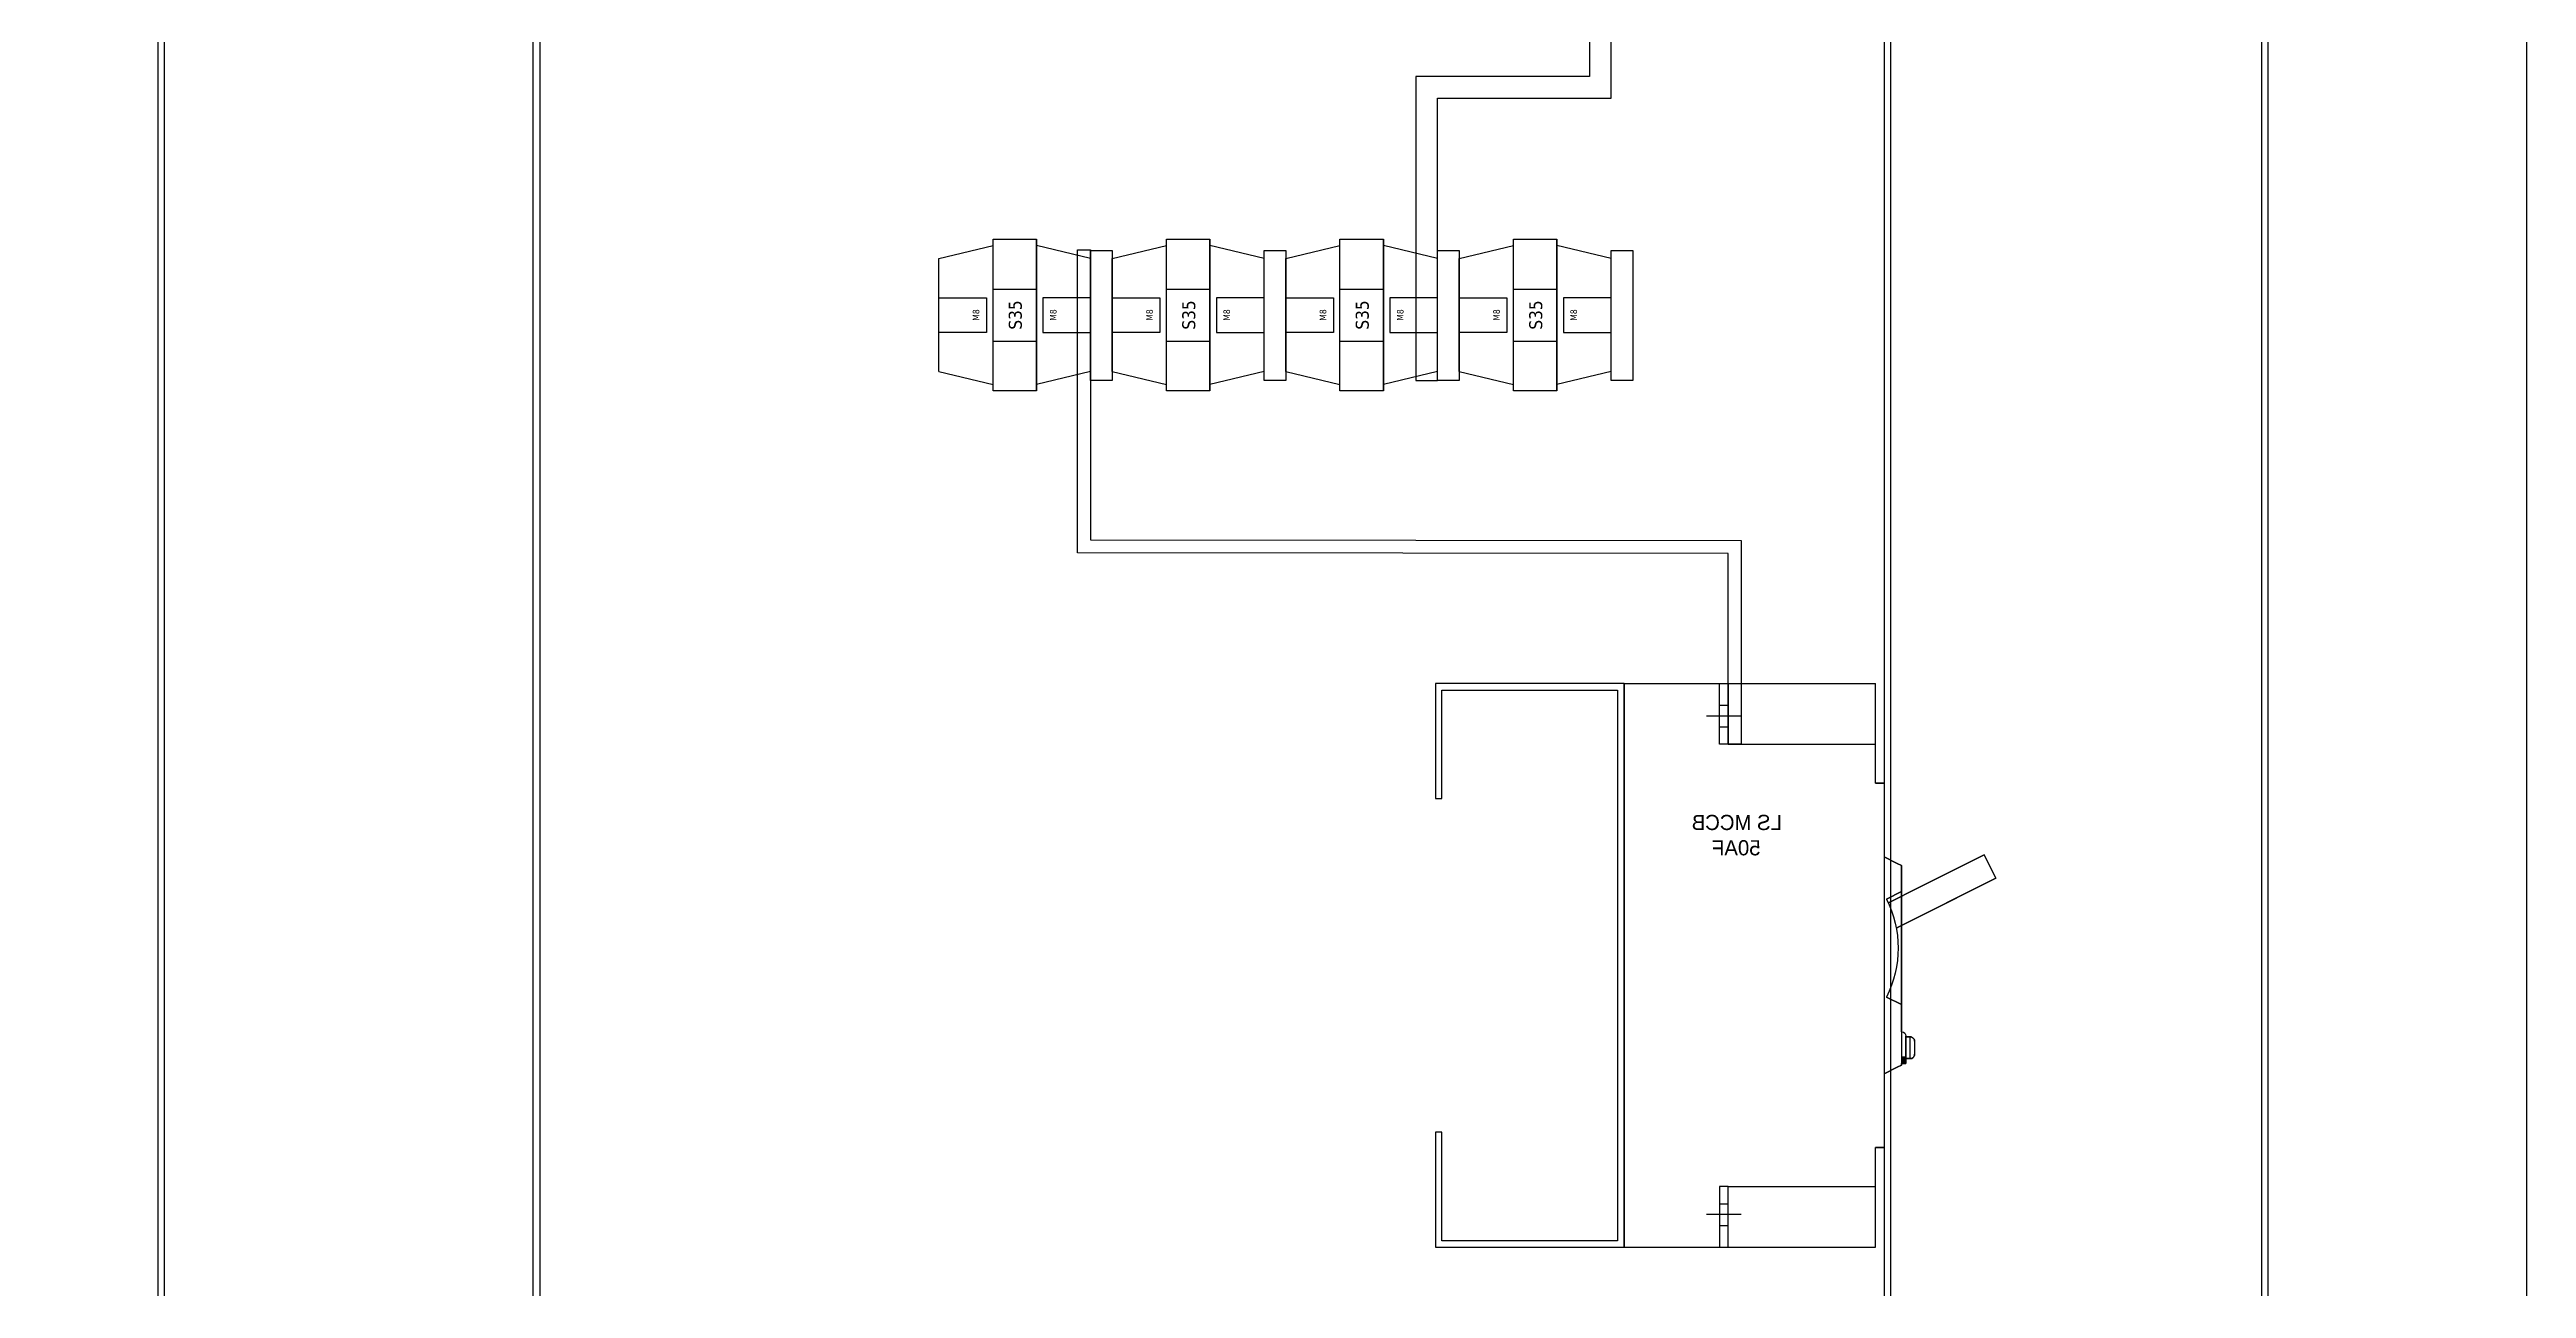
# Model space of a CAD drawing. Header units: millimetres. Extents: x 0 to 4277, y 0 to 3024.
# Drawn here: x 3706 to 4277, y 1832 to 2118 of the extents above; entities that cross this region are included whole.
import ezdxf
from ezdxf.enums import TextEntityAlignment as Align

# ---------------------------------------------------------------- set-up
doc = ezdxf.new("R2010")
doc.units = ezdxf.units.MM
doc.styles.add('Tahoma (Input Text)', font='tahoma.ttf')

# ---------------------------------------------------------------- blocks, each defined once
blk = doc.blocks.new('khungtenAsean2')
at = {"color": 7}
blk.add_lwpolyline([(0, 0), (2970, 0), (2970, -2100), (0, -2100)], close=True, dxfattribs=at)
at = {"color": 1, "style": 'Tahoma (Input Text)', "flags": 8}
for tag, p in [('#03', (506.57, -2019.3)), ('#01', (137.05, -2021.28)), ('#05', (1106.63, -2021.28)), ('#07', (1834.68, -2021.28)), ('#09', (2146.72, -2021.28)), ('#02', (98.46, -2081.28)), ('#04', (486.11, -2081.28)), ('#06', (1065.33, -2081.28)), ('#08', (1817.45, -2081.28)), ('#10', (2146.72, -2081.28))]:
    blk.add_attdef(tag, p, '', height=25, dxfattribs=at)
blk.add_attdef('#11', text='', height=25, dxfattribs=at).set_placement((2914.99, -2067.35), align=Align.CENTER)
blk = doc.blocks.new('HCC1 LS 50AF')
at = {"color": 7}
for p, q in [((58, 0), (0, 0)), ((0, -23), (0, 0)), ((58, 0), (58, -130)), ((36, -5), (34, -5)), ((31, -7.5), (39, -7.5)), ((36, -10), (34, -10)), ((34, -14), (0, -14)), ((-2, -23), (0, -23)), ((0, -23), (-2, -23)), ((-2, -23), (-2, -40)), ((-27.7, -44.88), (-25, -39.52)), ((-25, -39.52), (-27.7, -44.88)), ((-25, -39.52), (-10, -47.05)), ((-10, -47.05), (-25, -39.52)), ((-27.7, -44.88), (-4.75, -56.4)), ((-10, -53.77), (-27.7, -44.88)), ((-6, -42), (-5, -41.5)), ((-5, -41.5), (-6, -42)), ((-6, -80.35), (-6, -42)), ((-6, -42), (-6, -80.35)), ((-2, -40), (-5, -41.5)), ((-5, -41.5), (-2, -40)), ((-2, -40), (-2, -90)), ((-10, -47.05), (-2.93, -50.6)), ((-2.93, -50.6), (-10, -47.05)), ((-6, -47.94), (-2.5, -49.7)), ((-2.5, -49.7), (-6, -47.94)), ((-4.75, -56.4), (-10, -53.77)), ((-6, -74.06), (-2.5, -72.3)), ((-2.5, -72.3), (-6, -74.06)), ((-9, -82.5), (-9, -85.5)), ((-9, -82.5), (-9, -85.5)), ((-7, -81.5), (-8, -81.5)), ((-8, -86.5), (-8, -81.5)), ((-8, -81.5), (-7, -81.5)), ((-8, -86.5), (-8, -81.5)), ((-7, -86.65), (-7, -81.35)), ((-7, -81.35), (-7, -86.65)), ((-6, -80.35), (-6, -87.65)), ((-6, -80.35), (-6, -87.65)), ((-8, -86.5), (-7, -86.5)), ((-7, -86.5), (-8, -86.5)), ((-6, -86.15), (-7, -86.15)), ((-7, -86.15), (-6, -86.15)), ((-6, -86.18), (-7, -86.18)), ((-7, -86.18), (-6, -86.18)), ((-7, -86.25), (-6, -86.25)), ((-6, -86.25), (-7, -86.25)), ((-6, -86.28), (-7, -86.28)), ((-7, -86.28), (-6, -86.28)), ((-7, -86.31), (-6, -86.31)), ((-6, -86.31), (-7, -86.31)), ((-7, -86.34), (-6, -86.34)), ((-6, -86.34), (-7, -86.34)), ((-7, -86.37), (-6, -86.37)), ((-6, -86.37), (-7, -86.37)), ((-7, -86.41), (-6, -86.41)), ((-6, -86.41), (-7, -86.41)), ((-7, -86.44), (-6, -86.44)), ((-6, -86.44), (-7, -86.44)), ((-7, -86.5), (-6, -86.5)), ((-6, -86.5), (-7, -86.5)), ((-7, -86.53), (-6, -86.53)), ((-6, -86.53), (-7, -86.53)), ((-7, -86.6), (-6, -86.6)), ((-6, -86.6), (-7, -86.6)), ((-6, -86.63), (-7, -86.63)), ((-7, -86.63), (-6, -86.63)), ((-7, -86.65), (-7, -87.65)), ((-7, -87.65), (-7, -86.65)), ((-7, -86.66), (-6, -86.66)), ((-6, -86.66), (-7, -86.66)), ((-7, -86.69), (-6, -86.69)), ((-6, -86.69), (-7, -86.69)), ((-6, -86.72), (-7, -86.72)), ((-7, -86.72), (-6, -86.72)), ((-7, -86.76), (-6, -86.76)), ((-6, -86.76), (-7, -86.76)), ((-6, -86.79), (-7, -86.79)), ((-7, -86.79), (-6, -86.79)), ((-7, -86.82), (-6, -86.82)), ((-6, -86.82), (-7, -86.82)), ((-6, -86.85), (-7, -86.85)), ((-7, -86.85), (-6, -86.85)), ((-7, -86.88), (-6, -86.88)), ((-6, -86.88), (-7, -86.88)), ((-7, -86.92), (-6, -86.92)), ((-6, -86.92), (-7, -86.92)), ((-6, -86.95), (-7, -86.95)), ((-7, -86.95), (-6, -86.95)), ((-6, -86.98), (-7, -86.98)), ((-7, -86.98), (-6, -86.98)), ((-7, -87.01), (-6, -87.01)), ((-6, -87.01), (-7, -87.01)), ((-7, -87.08), (-6, -87.08)), ((-6, -87.08), (-7, -87.08)), ((-7, -87.14), (-6, -87.14)), ((-6, -87.14), (-7, -87.14)), ((-7, -87.17), (-6, -87.17)), ((-6, -87.17), (-7, -87.17)), ((-7, -87.24), (-6, -87.24)), ((-6, -87.24), (-7, -87.24)), ((-7, -87.27), (-6, -87.27)), ((-6, -87.27), (-7, -87.27)), ((-7, -87.3), (-6, -87.3)), ((-6, -87.3), (-7, -87.3)), ((-7, -87.33), (-6, -87.33)), ((-6, -87.33), (-7, -87.33)), ((-7, -87.36), (-6, -87.36)), ((-6, -87.36), (-7, -87.36)), ((-7, -87.43), (-6, -87.43)), ((-6, -87.43), (-7, -87.43)), ((-7, -87.46), (-6, -87.46)), ((-6, -87.46), (-7, -87.46)), ((-7, -87.52), (-6, -87.52)), ((-6, -87.52), (-7, -87.52)), ((-7, -87.55), (-6, -87.55)), ((-6, -87.55), (-7, -87.55)), ((-7, -87.62), (-6, -87.62)), ((-6, -87.62), (-7, -87.62)), ((-6, -87.65), (-7, -87.65)), ((-7, -87.65), (-6, -87.65)), ((-6, -88), (-6, -87.65)), ((-6, -87.65), (-6, -88)), ((-6, -88), (-5, -88.5)), ((-5, -88.5), (-6, -88)), ((-5, -88.5), (-2, -90)), ((-2, -90), (-5, -88.5)), ((-2, -90), (-2, -107)), ((0, -107), (-2, -107)), ((-2, -107), (0, -107)), ((0, -130), (0, -107)), ((34, -116), (0, -116)), ((31, -122.5), (39, -122.5)), ((36, -120), (34, -120)), ((36, -125), (34, -125)), ((58, -130), (0, -130))]:
    blk.add_line(p, q, dxfattribs=at)
for points in [[(36, 0), (34, 0), (34, -14), (36, -14)], [(36, -130), (34, -130), (34, -116), (36, -116)]]:
    blk.add_lwpolyline(points, close=True, dxfattribs=at)
for centre, radius, start, end in [((20, -61), 25.18, 153.3332, 206.6668), ((20, -61), 25.18, 153.3332, 206.6668), ((-6, -81.35), 1, 90, 180), ((-6, -81.35), 1, 90, 180), ((-6, -86.65), 1, 180, 270), ((-6, -86.65), 1, 180, 270)]:
    blk.add_arc(centre, radius, start, end, dxfattribs=at)
for points, knots in [([(-9, -82.5), (-9, -82.35), (-8.97, -82.2), (-8.9, -82.06), (-8.87, -81.99), (-8.82, -81.92), (-8.77, -81.86), (-8.72, -81.8), (-8.65, -81.74), (-8.58, -81.68), (-8.5, -81.63), (-8.42, -81.59), (-8.32, -81.55), (-8.22, -81.52), (-8.11, -81.5), (-8, -81.5)], [0, 0, 0, 0, 0.3287924, 0.3287924, 0.3287924, 0.4957607, 0.4957607, 0.4957607, 0.6613171, 0.6613171, 0.6613171, 0.8268836, 0.8268836, 0.8268836, 1, 1, 1, 1]), ([(-8, -81.5), (-8.22, -81.5), (-8.42, -81.58), (-8.58, -81.68), (-8.65, -81.74), (-8.72, -81.8), (-8.77, -81.86), (-8.82, -81.92), (-8.87, -81.99), (-8.9, -82.06), (-8.97, -82.2), (-9, -82.35), (-9, -82.5)], [0, 0, 0, 0, 0.3386829, 0.3386829, 0.3386829, 0.5042393, 0.5042393, 0.5042393, 0.6712076, 0.6712076, 0.6712076, 1, 1, 1, 1]), ([(-8, -86.5), (-8.22, -86.5), (-8.42, -86.42), (-8.58, -86.32), (-8.65, -86.26), (-8.72, -86.2), (-8.77, -86.14), (-8.82, -86.08), (-8.87, -86.01), (-8.9, -85.94), (-8.97, -85.8), (-9, -85.65), (-9, -85.5)], [0, 0, 0, 0, 0.3386829, 0.3386829, 0.3386829, 0.5042393, 0.5042393, 0.5042393, 0.6712076, 0.6712076, 0.6712076, 1, 1, 1, 1]), ([(-9, -85.5), (-9, -85.65), (-8.97, -85.8), (-8.9, -85.94), (-8.87, -86.01), (-8.82, -86.08), (-8.77, -86.14), (-8.72, -86.2), (-8.65, -86.26), (-8.58, -86.32), (-8.42, -86.42), (-8.22, -86.5), (-8, -86.5)], [0, 0, 0, 0, 0.3287924, 0.3287924, 0.3287924, 0.4957607, 0.4957607, 0.4957607, 0.6613171, 0.6613171, 0.6613171, 1, 1, 1, 1])]:
    blk.add_open_spline(points, degree=3, knots=knots, dxfattribs=at)
at = {"insert": (13.32, -30.29), "char_height": 3.5, "attachment_point": 1}
blk.add_mtext_dynamic_manual_height_columns('\\pi8.285;{\\C1;LS MCCB\\P\\pi13.22;50AF}', width=37.6867, gutter_width=1, heights=[0], dxfattribs=at)
blk = doc.blocks.new('su35-1')
at = {"color": 1}
for p, q in [((-13, 35), (-16, 22.5)), ((-13, 35), (13, 35)), ((13, 35), (16, 22.5)), ((-17.5, 12.5), (-17.5, 22.5)), ((-17.5, 22.5), (17.5, 22.5)), ((-16, 22.5), (16, 22.5)), ((-6, 22.5), (-6, 12.5)), ((6, 22.5), (6, 12.5)), ((17.5, 22.5), (17.5, 12.5)), ((-17.5, 12.5), (17.5, 12.5)), ((17.5, 12.5), (-17.5, 12.5)), ((-16, 12.5), (16, 12.5)), ((-13, 0), (-16, 12.5)), ((13, 0), (16, 12.5)), ((-13, 0), (13, 0))]:
    blk.add_line(p, q, dxfattribs=at)
for points in [[(-4, 35), (4, 35), (4, 24), (-4, 24)], [(-4, 0), (4, 0), (4, 11), (-4, 11)]]:
    blk.add_lwpolyline(points, close=True, dxfattribs=at)
at = {"color": 1, "width": 30.0978, "attachment_point": 5}
for s, insert, char_height in [('{\\fTahoma|b0|i0|c0|p34;M8}', (0, 26.4), 1.5), ('{\\fTahoma|b0|i0|c0|p34;S35}', (0, 17.34), 3), ('{\\fTahoma|b0|i0|c0|p34;M8}', (0, 8.6), 1.5)]:
    blk.add_mtext(s, dxfattribs=dict(at, insert=insert, char_height=char_height))

msp = doc.modelspace()

# ---------------------------------------------------------------- linework, layer by layer
for points in [[(3707.71, 2683.77), (3707.71, 2695.77), (3730.71, 2695.77), (3730.71, 1600.77), (3707.71, 1600.77), (3707.71, 1612.77), (3706.21, 1612.77), (3706.21, 1599.27), (3732.21, 1599.27), (3732.21, 2697.27), (3706.21, 2697.27), (3706.21, 2683.77)], [(4192.74, 2683.77), (4192.74, 2695.77), (4215.74, 2695.77), (4215.74, 1600.77), (4192.74, 1600.77), (4192.74, 1612.77), (4191.24, 1612.77), (4191.24, 1599.27), (4217.24, 1599.27), (4217.24, 2697.27), (4191.24, 2697.27), (4191.24, 2683.77)], [(3843.74, 2657.27), (3818.74, 2657.27), (3818.74, 1639.27), (3843.74, 1639.27), (3843.74, 1637.77), (3817.24, 1637.77), (3817.24, 2658.77), (3843.74, 2658.77)], [(4112.74, 2642.77), (4112.74, 2652.77), (4128.74, 2652.77), (4128.74, 1643.77), (4112.74, 1643.77), (4112.74, 1653.77), (4111.24, 1653.77), (4111.24, 1642.27), (4130.24, 1642.27), (4130.24, 2654.27), (4111.24, 2654.27), (4111.24, 2642.77)]]:
    msp.add_lwpolyline(points, close=True)
at = {"color": 2}
msp.add_lwpolyline([(4025.74, 2041.16), (4025.74, 2106.27), (4065.74, 2106.27), (4065.74, 2170.27), (4060.74, 2170.27), (4060.74, 2111.27), (4020.74, 2111.27), (4020.74, 2041.16), (4025.74, 2041.16)], dxfattribs=at)
at = {"color": 7}
msp.add_lwpolyline([(4092.74, 1957.27), (4092.74, 2001.27), (3942.74, 2001.38), (3942.74, 2071.27), (3945.74, 2071.27), (3945.74, 2004.38), (4095.74, 2004.27), (4095.74, 1957.27), (4092.74, 1957.27)], dxfattribs=at)
at = {"color": 7, "ltscale": 3}
msp.add_lwpolyline([(3945.74, 2071.16), (3950.74, 2071.16), (3950.74, 2041.16), (3945.74, 2041.16)], close=True, dxfattribs=at)
at = {"color": 5, "ltscale": 3}
msp.add_lwpolyline([(3985.74, 2071.16), (3990.74, 2071.16), (3990.74, 2041.16), (3985.74, 2041.16)], close=True, dxfattribs=at)
at = {"color": 2, "ltscale": 3}
msp.add_lwpolyline([(4025.74, 2071.16), (4030.74, 2071.16), (4030.74, 2041.16), (4025.74, 2041.16)], close=True, dxfattribs=at)
at = {"color": 1, "ltscale": 3}
msp.add_lwpolyline([(4065.74, 2071.16), (4070.74, 2071.16), (4070.74, 2041.16), (4065.74, 2041.16)], close=True, dxfattribs=at)
at = {"color": 8}
msp.add_lwpolyline([(4025.24, 1867.77), (4025.24, 1841.27), (4068.74, 1841.27), (4068.74, 1971.27), (4025.24, 1971.27), (4025.24, 1944.77), (4026.74, 1944.77), (4026.74, 1969.77), (4067.24, 1969.77), (4067.24, 1842.77), (4026.74, 1842.77), (4026.74, 1867.77)], close=True, dxfattribs=at)

# ---------------------------------------------------------------- block references
at = {"xscale": 1.440000000002328, "yscale": 1.440000000002328, "zscale": 1.440000000002328}
msp.add_blockref('khungtenAsean2', (0, 3024), dxfattribs=at)
at = {"color": 2, "rotation": 90}
for p in [(3945.74, 2056.27), (3985.74, 2056.27), (4025.74, 2056.27), (4065.74, 2056.27)]:
    msp.add_blockref('su35-1', p, dxfattribs=at)
at = {"color": 7, "xscale": -1}
msp.add_blockref('HCC1 LS 50AF', (4126.74, 1971.27), dxfattribs=at)

doc.saveas('drawing.dxf')
